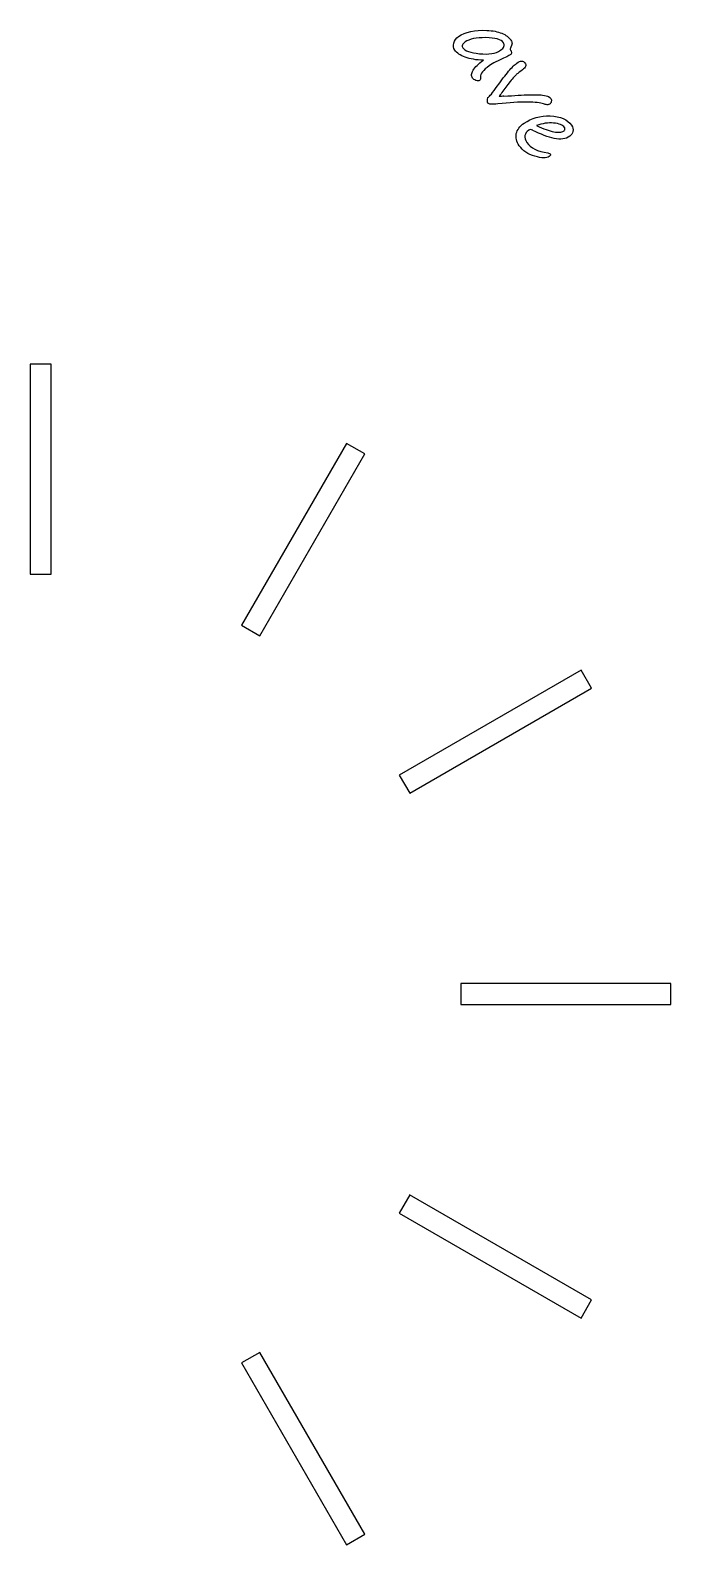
# Model space of a CAD drawing. Extents: x -1 to 127, y -80 to 138.
# Drawn here: x 111.14 to 120.9, y -22.24 to 0.84 of the extents above; entities that cross this region are included whole.
import ezdxf

# ---------------------------------------------------------------- set-up
doc = ezdxf.new("R2010")
doc.units = 0

msp = doc.modelspace()

# ---------------------------------------------------------------- linework, layer by layer
for p, q in [((117.606989, 0.674279), (117.623019, 0.700639)), ((117.623019, 0.700639), (117.644552, 0.72491)), ((117.644552, 0.72491), (117.671759, 0.746838)), ((117.672, 0.746841), (117.712507, 0.771959)), ((117.712507, 0.771959), (117.756599, 0.793041)), ((117.756599, 0.793041), (117.804489, 0.810539)), ((117.827946, 0.693789), (117.798197, 0.680299)), ((117.804489, 0.810539), (117.85639, 0.824057)), ((117.861279, 0.705191), (117.827946, 0.693789)), ((117.85639, 0.824057), (117.911663, 0.833963)), ((117.89862, 0.714476), (117.861279, 0.705191)), ((117.939548, 0.721447), (117.89862, 0.714476)), ((117.911663, 0.833963), (117.970946, 0.840087)), ((117.984274, 0.726499), (117.939548, 0.721447)), ((117.970946, 0.840087), (118.034026, 0.842063)), ((118.032797, 0.729321), (117.984274, 0.726499)), ((118.085118, 0.729886), (118.032797, 0.729321)), ((118.034026, 0.842063), (118.100692, 0.840652)), ((118.136804, 0.728475), (118.085118, 0.729886)), ((118.100692, 0.840652), (118.134237, 0.838676)), ((118.134237, 0.838676), (118.166515, 0.835515)), ((118.18343, 0.724467), (118.136804, 0.728475)), ((118.166515, 0.835515), (118.197317, 0.83131)), ((118.224778, 0.718145), (118.18343, 0.724467)), ((118.197317, 0.83131), (118.226642, 0.826258)), ((118.261278, 0.709509), (118.224778, 0.718145)), ((118.226642, 0.826258), (118.254695, 0.82036)), ((118.254695, 0.82036), (118.281281, 0.813389)), ((118.2925, 0.698531), (118.261278, 0.709509)), ((118.281281, 0.813389), (118.306398, 0.805374)), ((118.31886, 0.685041), (118.2925, 0.698531)), ((118.306398, 0.805374), (118.330246, 0.796512)), ((118.330246, 0.796512), (118.352598, 0.786606)), ((118.352598, 0.786606), (118.37368, 0.775853)), ((118.37368, 0.775853), (118.393295, 0.764028)), ((118.393295, 0.764028), (118.411441, 0.751385)), ((118.411441, 0.751385), (118.428121, 0.737669)), ((118.428121, 0.737669), (118.44353, 0.723106)), ((118.44353, 0.723106), (118.457444, 0.707499)), ((118.457444, 0.707499), (118.470087, 0.691046)), ((117.592031, 0.616683), (117.596659, 0.645586)), ((117.59316, 0.589675), (117.592031, 0.616683)), ((117.600131, 0.564359), (117.59316, 0.589675)), ((117.596659, 0.645586), (117.606989, 0.674279)), ((117.613, 0.540935), (117.600131, 0.564359)), ((117.626159, 0.524727), (117.613515, 0.540983)), ((117.640919, 0.50912), (117.626159, 0.524727)), ((117.657598, 0.49436), (117.640919, 0.50912)), ((117.676366, 0.480446), (117.657598, 0.49436)), ((117.697053, 0.467154), (117.676366, 0.480446)), ((117.719828, 0.454708), (117.697053, 0.467154)), ((117.729131, 0.618348), (117.726167, 0.606947)), ((117.726167, 0.606947), (117.726167, 0.595545)), ((117.726167, 0.595545), (117.729328, 0.584143)), ((117.735255, 0.62975), (117.729131, 0.618348)), ((117.729328, 0.584143), (117.73565, 0.572967)), ((117.744342, 0.64135), (117.735255, 0.62975)), ((117.736, 0.573001), (117.749716, 0.557592)), ((117.756591, 0.652949), (117.744342, 0.64135)), ((117.749716, 0.557592), (117.768709, 0.543255)), ((117.772, 0.664774), (117.756591, 0.652949)), ((117.768709, 0.543255), (117.792981, 0.530386)), ((117.798197, 0.680299), (117.772458, 0.664692)), ((117.792981, 0.530386), (117.822306, 0.518786)), ((117.822306, 0.518786), (117.856695, 0.508231)), ((117.856695, 0.508231), (117.896356, 0.499172)), ((117.896356, 0.499172), (117.941082, 0.491354)), ((117.941082, 0.491354), (117.991084, 0.484807)), ((117.991084, 0.484807), (118.042138, 0.480602)), ((118.042138, 0.480602), (118.089816, 0.479473)), ((118.089816, 0.479473), (118.134543, 0.481448)), ((118.134543, 0.481448), (118.176103, 0.4865)), ((118.176103, 0.4865), (118.21429, 0.494713)), ((118.21429, 0.494713), (118.24952, 0.505889)), ((118.24952, 0.505889), (118.281589, 0.520226)), ((118.281589, 0.520226), (118.310491, 0.537723)), ((118.31, 0.53756), (118.328993, 0.552123)), ((118.33997, 0.669208), (118.31886, 0.685041)), ((118.328993, 0.552123), (118.344177, 0.566685)), ((118.356, 0.651061), (118.33997, 0.669208)), ((118.344177, 0.566685), (118.355579, 0.581022)), ((118.362973, 0.637354), (118.355381, 0.65107)), ((118.355579, 0.581022), (118.363171, 0.595162)), ((118.366981, 0.62344), (118.362973, 0.637354)), ((118.363171, 0.595162), (118.366981, 0.609301)), ((118.366981, 0.609301), (118.366981, 0.62344)), ((118.448868, 0.462234), (118.436422, 0.455264)), ((118.459, 0.468782), (118.448868, 0.462234)), ((118.459948, 0.568356), (118.457973, 0.558874)), ((118.457973, 0.558874), (118.459102, 0.549786)), ((118.459102, 0.549786), (118.463109, 0.541348)), ((118.467374, 0.475514), (118.459359, 0.468768)), ((118.465, 0.578488), (118.459948, 0.568356)), ((118.463, 0.541356), (118.470168, 0.529954)), ((118.473302, 0.594103), (118.464638, 0.578496)), ((118.473273, 0.482908), (118.467374, 0.475514)), ((118.47, 0.690933), (118.477394, 0.678487)), ((118.470168, 0.529954), (118.475023, 0.519201)), ((118.476857, 0.490923), (118.473273, 0.482908)), ((118.47985, 0.609286), (118.473302, 0.594103)), ((118.475023, 0.519201), (118.477986, 0.50907)), ((118.47855, 0.499785), (118.476857, 0.490923)), ((118.477394, 0.678487), (118.482446, 0.665392)), ((118.477986, 0.50907), (118.47855, 0.499785)), ((118.483857, 0.624046), (118.47985, 0.609286)), ((118.482446, 0.665392), (118.485268, 0.652099)), ((118.485833, 0.638186), (118.483857, 0.624046)), ((118.485268, 0.652099), (118.485833, 0.638186)), ((117.744523, 0.443108), (117.719828, 0.454708)), ((117.771306, 0.43213), (117.744523, 0.443108)), ((117.799999, 0.422224), (117.771306, 0.43213)), ((117.830589, 0.413588), (117.799999, 0.422224)), ((117.862658, 0.405996), (117.830589, 0.413588)), ((117.896624, 0.399449), (117.862658, 0.405996)), ((117.883945, 0.214331), (117.893231, 0.232054)), ((117.893231, 0.232054), (117.90483, 0.250399)), ((117.932488, 0.394171), (117.896624, 0.399449)), ((117.90483, 0.250399), (117.918546, 0.268969)), ((117.918546, 0.268969), (117.934802, 0.287737)), ((117.969829, 0.389966), (117.932488, 0.394171)), ((117.934802, 0.287737), (117.953146, 0.30673)), ((117.953146, 0.30673), (117.973805, 0.325921)), ((118.009069, 0.387003), (117.969829, 0.389966)), ((117.973805, 0.325921), (117.996806, 0.345338)), ((117.996806, 0.345338), (118.022121, 0.365178)), ((118.05, 0.385027), (118.009069, 0.387003)), ((118.022121, 0.365178), (118.049751, 0.385019)), ((118.077397, 0.253379), (118.053775, 0.230604)), ((118.105878, 0.277001), (118.077397, 0.253379)), ((118.139, 0.301272), (118.105878, 0.277001)), ((118.158589, 0.314348), (118.138975, 0.301253)), ((118.182211, 0.328487), (118.158589, 0.314348)), ((118.209643, 0.344094), (118.182211, 0.328487)), ((118.240865, 0.360773), (118.209643, 0.344094)), ((118.276098, 0.378694), (118.240865, 0.360773)), ((118.315126, 0.397885), (118.276098, 0.378694)), ((118.358165, 0.418149), (118.315126, 0.397885)), ((118.405, 0.43988), (118.358165, 0.418149)), ((118.42186, 0.447672), (118.404983, 0.439854)), ((118.436422, 0.455264), (118.42186, 0.447672)), ((118.433821, 0.21796), (118.452165, 0.239268)), ((118.452165, 0.239268), (118.469888, 0.258882)), ((118.469888, 0.258882), (118.486963, 0.277029)), ((118.486963, 0.277029), (118.503219, 0.293483)), ((118.503219, 0.293483), (118.518826, 0.308243)), ((118.518826, 0.308243), (118.533586, 0.32131)), ((118.533586, 0.32131), (118.547725, 0.332712)), ((118.547725, 0.332712), (118.561018, 0.342618)), ((118.561, 0.342635), (118.581038, 0.355278)), ((118.581038, 0.355278), (118.599608, 0.364564)), ((118.599608, 0.364564), (118.616711, 0.370039)), ((118.616711, 0.370039), (118.632741, 0.372014)), ((118.646, 0.23968), (118.61773, 0.219642)), ((118.632741, 0.372014), (118.647078, 0.370885)), ((118.662019, 0.252555), (118.645339, 0.239686)), ((118.647078, 0.370885), (118.660145, 0.365834)), ((118.660145, 0.365834), (118.671744, 0.357395)), ((118.675311, 0.26565), (118.662019, 0.252555)), ((118.671744, 0.357395), (118.682073, 0.345372)), ((118.685217, 0.278717), (118.675311, 0.26565)), ((118.682, 0.345378), (118.689592, 0.331888)), ((118.691539, 0.29201), (118.685217, 0.278717)), ((118.689592, 0.331888), (118.693797, 0.318595)), ((118.694361, 0.305302), (118.691539, 0.29201)), ((118.693797, 0.318595), (118.694361, 0.305302)), ((117.869848, 0.151903), (117.87006, 0.16624)), ((117.871824, 0.138413), (117.869848, 0.151903)), ((117.87006, 0.16624), (117.872318, 0.181424)), ((117.876255, 0.125967), (117.871824, 0.138413)), ((117.872318, 0.181424), (117.876975, 0.197454)), ((117.883, 0.114142), (117.876255, 0.125967)), ((117.876975, 0.197454), (117.883945, 0.214331)), ((117.892944, 0.10311), (117.883461, 0.114088)), ((117.904769, 0.093402), (117.892944, 0.10311)), ((117.919106, 0.085161), (117.904769, 0.093402)), ((117.935785, 0.07819), (117.919106, 0.085161)), ((117.952662, 0.073561), (117.935785, 0.07819)), ((117.967422, 0.072432), (117.952662, 0.073561)), ((117.979868, 0.073844), (117.967422, 0.072432)), ((117.99, 0.078698), (117.979868, 0.073844)), ((117.997759, 0.087141), (117.989123, 0.078703)), ((118.00346, 0.098317), (117.997759, 0.087141)), ((118.006282, 0.112033), (118.00346, 0.098317)), ((118.006, 0.128487), (118.006282, 0.112033)), ((118.011159, 0.166906), (118.006305, 0.147292)), ((118.006305, 0.147292), (118.006305, 0.128524)), ((118.020642, 0.187367), (118.011159, 0.166906)), ((118.034781, 0.208675), (118.020642, 0.187367)), ((118.053775, 0.230604), (118.034781, 0.208675)), ((118.26, -0.011165), (118.284271, 0.023224)), ((118.284271, 0.023224), (118.307893, 0.055925)), ((118.307893, 0.055925), (118.330668, 0.086939)), ((118.330668, 0.086939), (118.352597, 0.116473)), ((118.352597, 0.116473), (118.374131, 0.144329)), ((118.374131, 0.144329), (118.394592, 0.170491)), ((118.422345, 0.018175), (118.390279, -0.023173)), ((118.394592, 0.170491), (118.414629, 0.195185)), ((118.414629, 0.195185), (118.433821, 0.21796)), ((118.456101, 0.060159), (118.422345, 0.018175)), ((118.472978, 0.080422), (118.456101, 0.060159)), ((118.488585, 0.098767), (118.472978, 0.080422)), ((118.502922, 0.11522), (118.488585, 0.098767)), ((118.516017, 0.130206), (118.502922, 0.11522)), ((118.527842, 0.143075), (118.516017, 0.130206)), ((118.538397, 0.154251), (118.527842, 0.143075)), ((118.547682, 0.163536), (118.538397, 0.154251)), ((118.555697, 0.171128), (118.547682, 0.163536)), ((118.572574, 0.185465), (118.555697, 0.171128)), ((118.593261, 0.201495), (118.572574, 0.185465)), ((118.61773, 0.219642), (118.593261, 0.201495)), ((118.110477, -0.233332), (118.112452, -0.210754)), ((118.112452, -0.210754), (118.119, -0.183746)), ((118.119, -0.183738), (118.128708, -0.176146)), ((118.128708, -0.176146), (118.140731, -0.164547)), ((118.140731, -0.164547), (118.155068, -0.14894)), ((118.155068, -0.14894), (118.171522, -0.129326)), ((118.171522, -0.129326), (118.190289, -0.105704)), ((118.190289, -0.105704), (118.2114, -0.078272)), ((118.2114, -0.078272), (118.234598, -0.046626)), ((118.234598, -0.046626), (118.260111, -0.011185)), ((118.296553, -0.15545), (118.287691, -0.167275)), ((118.325114, -0.16539), (118.288168, -0.167083)), ((118.306882, -0.141113), (118.296553, -0.15545)), ((118.318707, -0.124236), (118.306882, -0.141113)), ((118.332, -0.104622), (118.318707, -0.124236)), ((118.343571, -0.164261), (118.325114, -0.16539)), ((118.360321, -0.064104), (118.332268, -0.104608)), ((118.362, -0.16285), (118.343571, -0.164261)), ((118.390279, -0.023173), (118.360321, -0.064104)), ((118.362, -0.16285), (118.421704, -0.158645)), ((118.421704, -0.158645), (118.478033, -0.154863)), ((118.478033, -0.154863), (118.530777, -0.151476)), ((118.530777, -0.151476), (118.580355, -0.148316)), ((118.580355, -0.148316), (118.626346, -0.146058)), ((118.626346, -0.146058), (118.669173, -0.144082)), ((118.669173, -0.144082), (118.708413, -0.142389)), ((118.708413, -0.142389), (118.744278, -0.14126)), ((118.744278, -0.14126), (118.7774, -0.140413)), ((118.7774, -0.140413), (118.808413, -0.139849)), ((118.808413, -0.139849), (118.837316, -0.139849)), ((118.837316, -0.139849), (118.864324, -0.140061)), ((118.864324, -0.140061), (118.889019, -0.140907)), ((118.889019, -0.140907), (118.911794, -0.142036)), ((118.911794, -0.142036), (118.932255, -0.143447)), ((118.932255, -0.143447), (118.950825, -0.145423)), ((118.950825, -0.145423), (118.98268, -0.150051)), ((118.98268, -0.150051), (119.008418, -0.155103)), ((119.008418, -0.155103), (119.028258, -0.160578)), ((119.028258, -0.160578), (119.041749, -0.166477)), ((119.041749, -0.166477), (119.06094, -0.180193)), ((119.06094, -0.180193), (119.076123, -0.197295)), ((119.076, -0.197451), (119.082548, -0.20905)), ((119.082548, -0.20905), (119.086132, -0.220875)), ((119.086132, -0.220875), (119.086978, -0.232898)), ((118.112452, -0.2521), (118.110477, -0.233332)), ((118.119, -0.266437), (118.112452, -0.2521)), ((118.125405, -0.272858), (118.118659, -0.266536)), ((118.135536, -0.27791), (118.125405, -0.272858)), ((118.149252, -0.281691), (118.135536, -0.27791)), ((118.166552, -0.283949), (118.149252, -0.281691)), ((118.187437, -0.284796), (118.166552, -0.283949)), ((118.211708, -0.284584), (118.187437, -0.284796)), ((118.239563, -0.282891), (118.211708, -0.284584)), ((118.271, -0.27973), (118.239563, -0.282891)), ((118.335575, -0.272479), (118.27144, -0.279648)), ((118.397179, -0.266581), (118.335575, -0.272479)), ((118.456459, -0.261529), (118.397179, -0.266581)), ((118.513423, -0.257521), (118.456459, -0.261529)), ((118.567852, -0.254558), (118.513423, -0.257521)), ((118.61975, -0.252583), (118.567852, -0.254558)), ((118.669328, -0.251736), (118.61975, -0.252583)), ((118.716586, -0.251736), (118.669328, -0.251736)), ((118.760678, -0.252583), (118.716586, -0.251736)), ((118.800973, -0.254276), (118.760678, -0.252583)), ((118.837473, -0.256534), (118.800973, -0.254276)), ((118.870383, -0.259497), (118.837473, -0.256534)), ((118.899077, -0.263081), (118.870383, -0.259497)), ((118.924194, -0.267286), (118.899077, -0.263081)), ((118.945502, -0.272338), (118.924194, -0.267286)), ((118.963, -0.278039), (118.945502, -0.272338)), ((118.978587, -0.283734), (118.962754, -0.278033)), ((118.993149, -0.288165), (118.978587, -0.283734)), ((119.006639, -0.291129), (118.993149, -0.288165)), ((119.01886, -0.29254), (119.006639, -0.291129)), ((119.029838, -0.29254), (119.01886, -0.29254)), ((119.039744, -0.291411), (119.029838, -0.29254)), ((119.048408, -0.288589), (119.039744, -0.291411)), ((119.056, -0.284581), (119.048408, -0.288589)), ((119.06615, -0.276586), (119.056442, -0.284601)), ((119.074166, -0.267301), (119.06615, -0.276586)), ((119.08029, -0.256972), (119.074166, -0.267301)), ((119.084721, -0.245146), (119.08029, -0.256972)), ((119.086978, -0.232898), (119.084721, -0.245146)), ((118.55732, -0.711377), (118.565984, -0.689646)), ((118.565984, -0.689646), (118.57716, -0.668761)), ((118.57716, -0.668761), (118.590876, -0.648498)), ((118.590876, -0.648498), (118.607132, -0.628883)), ((118.607132, -0.628883), (118.6259, -0.60989)), ((118.6259, -0.60989), (118.64701, -0.591545)), ((118.64701, -0.591545), (118.670632, -0.573822)), ((118.671, -0.573816), (118.714039, -0.546384)), ((118.714039, -0.546384), (118.758974, -0.52296)), ((118.74, -0.68099), (118.718071, -0.698911)), ((118.753063, -0.674508), (118.739573, -0.681056)), ((118.767823, -0.672532), (118.753063, -0.674508)), ((118.758974, -0.52296), (118.805809, -0.503345)), ((118.784277, -0.675496), (118.767823, -0.672532)), ((118.802, -0.68289), (118.784277, -0.675496)), ((118.847256, -0.705208), (118.802106, -0.683053)), ((118.805809, -0.503345), (118.854543, -0.487738)), ((118.854543, -0.487738), (118.905388, -0.476139)), ((118.893306, -0.599569), (118.859973, -0.611592)), ((118.86, -0.611369), (118.89924, -0.628669)), ((118.926219, -0.589437), (118.893306, -0.599569)), ((118.89924, -0.628669), (118.936793, -0.644502)), ((118.905388, -0.476139), (118.95813, -0.468321)), ((118.959129, -0.581422), (118.926219, -0.589437)), ((118.936793, -0.644502), (118.972448, -0.658641)), ((118.95813, -0.468321), (119.012771, -0.464314)), ((118.991618, -0.575524), (118.959129, -0.581422)), ((118.972448, -0.658641), (119.006202, -0.671087)), ((119.024108, -0.571516), (118.991618, -0.575524)), ((119.006202, -0.671087), (119.038271, -0.682066)), ((119.012771, -0.464314), (119.069311, -0.464314)), ((119.056176, -0.569541), (119.024108, -0.571516)), ((119.038271, -0.682066), (119.068438, -0.691351)), ((119.088243, -0.569752), (119.056176, -0.569541)), ((119.068438, -0.691351), (119.096708, -0.698942)), ((119.069311, -0.464314), (119.124796, -0.468124)), ((119.119888, -0.571728), (119.088243, -0.569752)), ((119.150058, -0.575538), (119.119888, -0.571728)), ((119.124796, -0.468124), (119.176062, -0.476139)), ((119.177687, -0.58059), (119.150058, -0.575538)), ((119.176062, -0.476139), (119.222899, -0.487964)), ((119.202382, -0.586912), (119.177687, -0.58059)), ((119.22431, -0.594503), (119.202382, -0.586912)), ((119.222899, -0.487964), (119.265515, -0.503571)), ((119.243304, -0.603563), (119.22431, -0.594503)), ((119.259757, -0.613694), (119.243304, -0.603563)), ((119.273247, -0.625294), (119.259757, -0.613694)), ((119.265515, -0.503571), (119.303911, -0.523411)), ((119.271, -0.694492), (119.279015, -0.68817)), ((119.284, -0.638163), (119.273247, -0.625294)), ((119.279015, -0.68817), (119.285139, -0.681623)), ((119.288639, -0.64595), (119.283982, -0.638132)), ((119.285139, -0.681623), (119.289344, -0.675075)), ((119.291602, -0.653542), (119.288639, -0.64595)), ((119.289344, -0.675075), (119.291884, -0.668104)), ((119.292731, -0.660936), (119.291602, -0.653542)), ((119.291884, -0.668104), (119.292731, -0.660936)), ((119.303911, -0.523411), (119.338088, -0.547033)), ((119.338088, -0.547033), (119.368046, -0.574663)), ((119.368046, -0.574663), (119.393559, -0.606308)), ((119.393, -0.606306), (119.405869, -0.62846)), ((119.405869, -0.62846), (119.413687, -0.651236)), ((119.413687, -0.651236), (119.416509, -0.674434)), ((119.416509, -0.674434), (119.414251, -0.698282)), ((118.546285, -0.778884), (118.547414, -0.756109)), ((118.54826, -0.801885), (118.546285, -0.778884)), ((118.547414, -0.756109), (118.550998, -0.733531)), ((118.552691, -0.824886), (118.54826, -0.801885)), ((118.550998, -0.733531), (118.55732, -0.711377)), ((118.559662, -0.848085), (118.552691, -0.824886)), ((118.56937, -0.871284), (118.559662, -0.848085)), ((118.581816, -0.894708), (118.56937, -0.871284)), ((118.597, -0.91833), (118.581816, -0.894708)), ((118.617635, -0.945686), (118.596751, -0.91848)), ((118.68158, -0.763681), (118.679887, -0.788375)), ((118.679887, -0.788375), (118.68412, -0.813888)), ((118.688974, -0.740257), (118.68158, -0.763681)), ((118.68412, -0.813888), (118.694252, -0.840276)), ((118.700997, -0.718526), (118.688974, -0.740257)), ((118.694252, -0.840276), (118.710508, -0.867482)), ((118.718071, -0.698911), (118.700997, -0.718526)), ((118.71, -0.867488), (118.734271, -0.897655)), ((118.734271, -0.897655), (118.762962, -0.924861)), ((118.891347, -0.725471), (118.847256, -0.705208)), ((118.934174, -0.743815), (118.891347, -0.725471)), ((118.975737, -0.760269), (118.934174, -0.743815)), ((119.01603, -0.774832), (118.975737, -0.760269)), ((119.05527, -0.787278), (119.01603, -0.774832)), ((119.093246, -0.79803), (119.05527, -0.787278)), ((119.129954, -0.806666), (119.093246, -0.79803)), ((119.096708, -0.698942), (119.123491, -0.704841)), ((119.123491, -0.704841), (119.148185, -0.709272)), ((119.165187, -0.812988), (119.129954, -0.806666)), ((119.148185, -0.709272), (119.171186, -0.712094)), ((119.198941, -0.816149), (119.165187, -0.812988)), ((119.171186, -0.712094), (119.192297, -0.713223)), ((119.192297, -0.713223), (119.211714, -0.712658)), ((119.230798, -0.816431), (119.198941, -0.816149)), ((119.211714, -0.712658), (119.229211, -0.710683)), ((119.229211, -0.710683), (119.245044, -0.707099)), ((119.260967, -0.813891), (119.230798, -0.816431)), ((119.245044, -0.707099), (119.258958, -0.701624)), ((119.258958, -0.701624), (119.27098, -0.694653)), ((119.289449, -0.808416), (119.260967, -0.813891)), ((119.316458, -0.799978), (119.289449, -0.808416)), ((119.341576, -0.788576), (119.316458, -0.799978)), ((119.365, -0.774239), (119.341576, -0.788576)), ((119.382812, -0.759016), (119.364665, -0.7742)), ((119.397149, -0.741095), (119.382812, -0.759016)), ((119.407704, -0.721057), (119.397149, -0.741095)), ((119.414251, -0.698282), (119.407704, -0.721057)), ((118.641059, -0.970804), (118.617635, -0.945686)), ((118.666996, -0.993805), (118.641059, -0.970804)), ((118.695266, -1.014689), (118.666996, -0.993805)), ((118.726279, -1.033683), (118.695266, -1.014689)), ((118.759613, -1.05056), (118.726279, -1.033683)), ((118.795266, -1.06532), (118.759613, -1.05056)), ((118.762962, -0.924861), (118.796083, -0.949132)), ((118.833662, -1.078189), (118.795266, -1.06532)), ((118.796083, -0.949132), (118.833848, -0.970665)), ((118.871638, -1.088519), (118.833662, -1.078189)), ((118.833848, -0.970665), (118.876043, -0.989236)), ((118.906659, -1.09611), (118.871638, -1.088519)), ((118.876043, -0.989236), (118.922666, -1.004843)), ((118.938725, -1.100739), (118.906659, -1.09611)), ((118.922666, -1.004843), (118.973722, -1.017712)), ((118.967418, -1.102714), (118.938725, -1.100739)), ((118.993157, -1.101868), (118.967418, -1.102714)), ((118.973722, -1.017712), (119.029419, -1.027618)), ((119.015932, -1.098481), (118.993157, -1.101868)), ((119.035547, -1.092159), (119.015932, -1.098481)), ((119.029, -1.02762), (119.04376, -1.030781)), ((119.052, -1.0831), (119.035547, -1.092159)), ((119.04376, -1.030781), (119.055359, -1.034365)), ((119.0644, -1.072763), (119.052151, -1.083092)), ((119.055359, -1.034365), (119.063798, -1.03857)), ((119.063798, -1.03857), (119.06885, -1.043424)), ((119.071371, -1.062631), (119.0644, -1.072763)), ((119.069, -1.04344), (119.072782, -1.052923)), ((119.072782, -1.052923), (119.071371, -1.062631)), ((111.144, -4.25006), (111.144, -7.45018)), ((111.464, -4.25006), (111.144, -4.25006)), ((111.464, -7.45018), (111.464, -4.25006)), ((115.965, -5.45628), (114.3648, -8.22742)), ((116.242, -5.6163), (115.965, -5.45628)), ((114.642, -8.38743), (116.2422, -5.61629)), ((111.144, -7.45018), (111.464, -7.45018)), ((114.365, -8.22741), (114.642142, -8.38743)), ((119.537, -8.91152), (116.76558, -10.51144)), ((119.697, -9.18866), (119.53698, -8.911518)), ((116.926, -10.7886), (119.69742, -9.18868)), ((116.766, -10.5114), (116.92602, -10.788542)), ((117.704, -13.6901), (117.704, -14.0101)), ((120.904, -13.6901), (117.704, -13.6901)), ((120.904, -14.0101), (120.904, -13.6901)), ((117.704, -14.0101), (120.904, -14.0101)), ((116.926, -16.9114), (116.76598, -17.188542)), ((119.697, -18.5116), (116.92558, -16.9114)), ((116.766, -17.1885), (119.53742, -18.7887)), ((119.537, -18.7887), (119.69702, -18.511558)), ((114.642, -19.3125), (114.364858, -19.47252)), ((116.242, -22.084), (114.6418, -19.31258)), ((114.365, -19.4726), (115.9652, -22.24402)), ((115.965, -22.244), (116.242142, -22.08398))]:
    msp.add_line(p, q)

doc.saveas('drawing.dxf')
